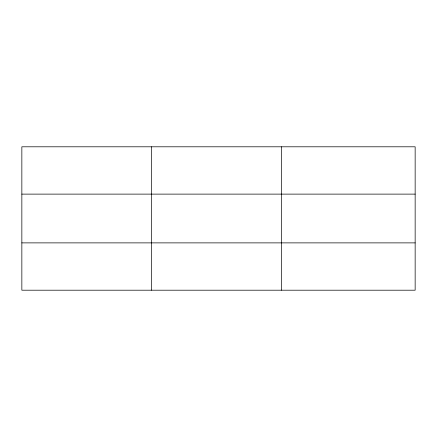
<?xml version="1.0" encoding="UTF-8"?>
<svg xmlns="http://www.w3.org/2000/svg" width="437" height="437" viewBox="0 0 437 437"><rect width="100%" height="100%" fill="white"/><g stroke="black" fill="none" stroke-linecap="round" stroke-linejoin="round"><path stroke-width="0.66" d="M151.639 146.799L151.639 290.201M281.428 146.799L281.428 290.201M415.15 242.879L415.15 290.201L21.85 290.201L21.85 146.799L415.15 146.799L415.15 242.879L21.85 242.879M21.85 194.121L415.15 194.121"/></g></svg>
